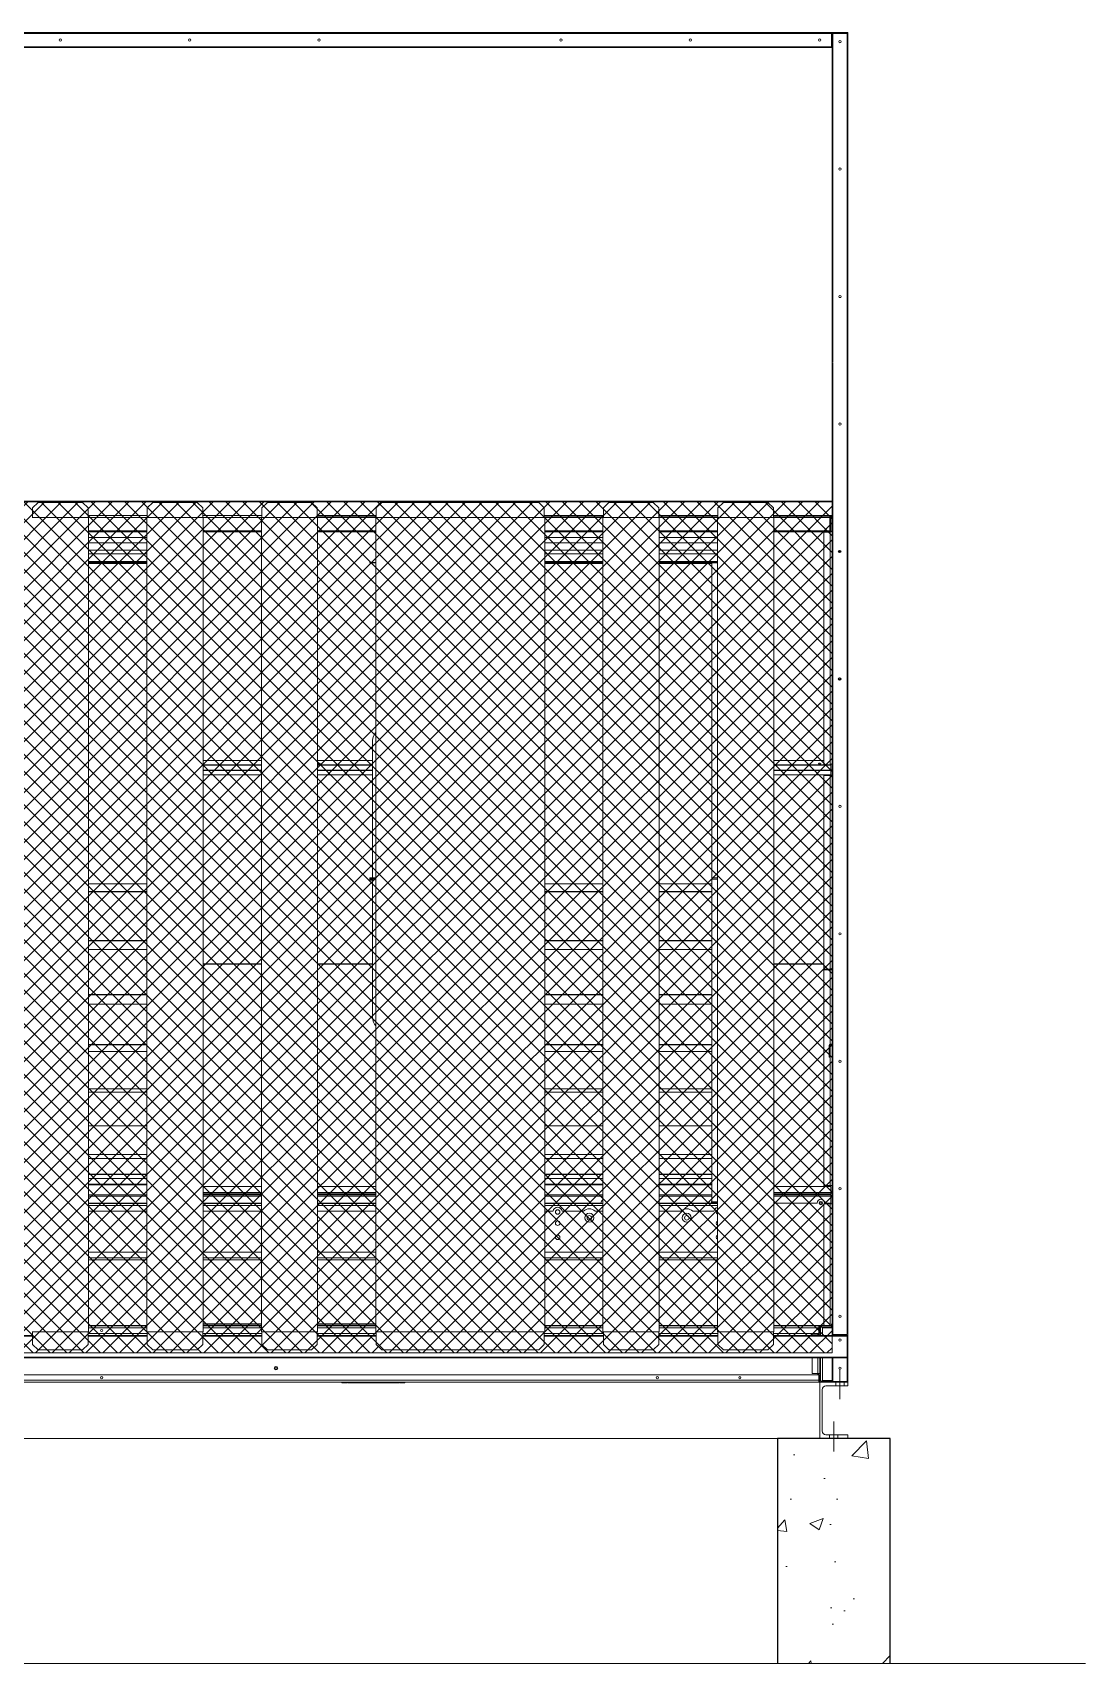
# Model space of a CAD drawing. Header units: millimetres. Extents: x -17070 to 42971, y -291348 to 40590.
# Drawn here: x 3082 to 5889, y -284440 to -280090 of the extents above; entities that cross this region are included whole.
import ezdxf

# ---------------------------------------------------------------- set-up
doc = ezdxf.new("R2010")
doc.units = ezdxf.units.MM
for name, pattern in [('CENTER', [2, 1.25, -0.25, 0.25, -0.25]), ('CENTERX2', [4, 2.5, -0.5, 0.5, -0.5]), ('HIDDEN', [0.375, 0.25, -0.125]), ('HIDDENX2', [0.75, 0.5, -0.25])]:
    doc.linetypes.add(name, pattern=pattern)
for name, color, linetype in [('center', 1, 'CENTER'), ('HIDD', 2, 'HIDDENX2'), ('냉각탑_기초', 23, 'Continuous')]:
    doc.layers.add(name, color=color, linetype=linetype)

msp = doc.modelspace()

# ---------------------------------------------------------------- hatches: boundary and pattern name
at = {"lineweight": 20}
h = msp.add_hatch(dxfattribs=at)
h.set_pattern_fill('ANSI37', scale=10)
h.set_pattern_definition([(45, (-1580626.77, -716688.105), (-22.4506403, 22.4506403), []), (135, (-1580626.77, -716688.105), (-22.4506403, -22.4506403), [])])
h.paths.add_polyline_path([(5213.8, -283612.2), (5213.8, -281342.2), (1097.8, -281342.2), (1097.8, -283612.2)])
at = {"layer": '냉각탑_기초', "lineweight": 20, "ltscale": 30}
h = msp.add_hatch(dxfattribs=at)
h.set_pattern_fill('AR-CONC', color=256, scale=50, style=0)
h.set_pattern_definition([(50, (-11690.23, -300381.52), (358.63, -31.376), [37.5, -412.5]), (355, (-11690.23, -300381.5), (-69.3757, 376.096), [30, -330]), (100.4514, (-11660.34, -300384.13), (289.2547, 344.72), [31.87, -350.571]), (46.1842, (-11690.23, -300281.5), (533.6205, -82.7595), [56.25, -618.75]), (96.6356, (-11645.76, -300288.4), (467.331, 487.059), [47.805, -525.856]), (351.1842, (-11690.23, -300281.5), (467.331, 487.059), [45, -495]), (21, (-11640.23, -300306.52), (298.4535, -201.3094), [37.5, -412.5]), (326, (-11640.23, -300306.5), (121.6577, 362.575), [30, -330]), (71.4514, (-11615.36, -300323.3), (420.1113, 161.265), [31.87, -350.571]), (37.5, (-11690.23, -300381.52), (6.0799, 166.4469), [0, -326, 0, -335, 0, -331.25]), (7.5, (-11690.23, -300381.52), (131.5348, 197.2059), [0, -191, 0, -318.5, 0, -126.25]), (327.5, (-11801.73, -300381.52), (266.9112, -11.2774), [0, -125, 0, -390, 0, -517.5]), (317.5, (-11851.73, -300381.52), (291.593, 50.0525), [0, -162.5, 0, -259, 0, -367.5])])
h.paths.add_polyline_path([(5068.3, -283840.2), (5368.3, -283840.2), (5368.3, -284440.2), (5068.3, -284440.2)])

# ---------------------------------------------------------------- linework, layer by layer
at = {"lineweight": 20}
for p, q in [((1097.8, -281342.2), (5213.8, -281342.2)), ((3081.8, -281358.2), (3096.8, -281343.2)), ((3096.8, -281343.2), (3214.8, -281343.2)), ((3229.8, -281358.2), (3214.8, -281343.2)), ((3387.3, -281358.2), (3402.3, -281343.2)), ((3402.3, -281343.2), (3520.3, -281343.2)), ((3535.3, -281358.2), (3520.3, -281343.2)), ((3692.8, -281358.2), (3707.8, -281343.2)), ((3707.8, -281343.2), (3825.8, -281343.2)), ((3840.8, -281358.2), (3825.8, -281343.2)), ((3998.3, -281358.2), (4013.3, -281343.2)), ((4013.3, -281343.2), (4431.3, -281343.2)), ((4446.3, -281358.2), (4431.3, -281343.2)), ((4603.8, -281358.2), (4618.8, -281343.2)), ((4618.8, -281343.2), (4736.8, -281343.2)), ((4751.8, -281358.2), (4736.8, -281343.2)), ((4909.3, -281358.2), (4924.3, -281343.2)), ((4924.3, -281343.2), (5042.3, -281343.2)), ((5057.3, -281358.2), (5042.3, -281343.2)), ((5213.8, -281342.2), (5213.8, -283612.2)), ((3230.8, -281383.2), (3080.8, -281383.2)), ((3081.8, -281383.2), (3081.8, -281358.2)), ((3229.8, -281383.2), (3229.8, -281358.2)), ((3230.8, -283556.2), (3230.8, -281383.2)), ((3386.3, -283556.2), (3386.3, -281383.2)), ((3536.3, -281383.2), (3386.3, -281383.2)), ((3387.3, -281383.2), (3387.3, -281358.2)), ((3535.3, -281383.2), (3535.3, -281358.2)), ((3536.3, -283556.2), (3536.3, -281383.2)), ((3691.8, -283556.2), (3691.8, -281383.2)), ((3841.8, -281383.2), (3691.8, -281383.2)), ((3692.8, -281383.2), (3692.8, -281358.2)), ((3840.8, -281383.2), (3840.8, -281358.2)), ((3841.8, -283556.2), (3841.8, -281383.2)), ((3997.3, -283556.2), (3997.3, -281383.2)), ((4447.3, -281383.2), (3997.3, -281383.2)), ((3998.3, -281383.2), (3998.3, -281358.2)), ((4446.3, -281383.2), (4446.3, -281358.2)), ((4447.3, -283556.2), (4447.3, -281383.2)), ((4602.8, -283556.2), (4602.8, -281383.2)), ((4752.8, -281383.2), (4602.8, -281383.2)), ((4603.8, -281383.2), (4603.8, -281358.2)), ((4751.8, -281383.2), (4751.8, -281358.2)), ((4752.8, -283556.2), (4752.8, -281383.2)), ((4908.3, -283556.2), (4908.3, -281383.2)), ((5058.3, -281383.2), (4908.3, -281383.2)), ((4909.3, -281383.2), (4909.3, -281358.2)), ((5057.3, -281383.2), (5057.3, -281358.2)), ((5058.3, -283556.2), (5058.3, -281383.2)), ((3080.8, -283556.2), (3230.8, -283556.2)), ((3081.8, -283556.2), (3081.8, -283589.2)), ((3229.8, -283556.2), (3229.8, -283589.2)), ((3386.3, -283556.2), (3536.3, -283556.2)), ((3387.3, -283556.2), (3387.3, -283589.2)), ((3535.3, -283556.2), (3535.3, -283589.2)), ((3691.8, -283556.2), (3841.8, -283556.2)), ((3692.8, -283556.2), (3692.8, -283589.2)), ((3840.8, -283556.2), (3840.8, -283589.2)), ((3997.3, -283556.2), (4447.3, -283556.2)), ((3998.3, -283556.2), (3998.3, -283589.2)), ((4446.3, -283556.2), (4446.3, -283589.2)), ((4602.8, -283556.2), (4752.8, -283556.2)), ((4603.8, -283556.2), (4603.8, -283589.2)), ((4751.8, -283556.2), (4751.8, -283589.2)), ((4908.3, -283556.2), (5058.3, -283556.2)), ((4909.3, -283556.2), (4909.3, -283589.2)), ((5057.3, -283556.2), (5057.3, -283589.2)), ((5213.8, -283612.2), (1097.8, -283612.2)), ((3081.8, -283589.2), (3096.8, -283604.2)), ((3096.8, -283604.2), (3214.8, -283604.2)), ((3229.8, -283589.2), (3214.8, -283604.2)), ((3387.3, -283589.2), (3402.3, -283604.2)), ((3402.3, -283604.2), (3520.3, -283604.2)), ((3535.3, -283589.2), (3520.3, -283604.2)), ((3692.8, -283589.2), (3707.8, -283604.2)), ((3707.8, -283604.2), (3825.8, -283604.2)), ((3840.8, -283589.2), (3825.8, -283604.2)), ((3998.3, -283589.2), (4013.3, -283604.2)), ((4013.3, -283604.2), (4431.3, -283604.2)), ((4446.3, -283589.2), (4431.3, -283604.2)), ((4603.8, -283589.2), (4618.8, -283604.2)), ((4618.8, -283604.2), (4736.8, -283604.2)), ((4751.8, -283589.2), (4736.8, -283604.2)), ((4909.3, -283589.2), (4924.3, -283604.2)), ((4924.3, -283604.2), (5042.3, -283604.2)), ((5057.3, -283589.2), (5042.3, -283604.2)), ((4878.8, -283690.2), (4953.8, -283690.2)), ((5223.8, -283700.2), (5223.8, -283690.2)), ((5245.8, -283700.2), (5245.8, -283690.2)), ((5207.3, -283840.2), (5207.3, -283830.2)), ((5229.3, -283840.2), (5229.3, -283830.2)), ((1130.8, -283840.2), (5180.8, -283840.2))]:
    msp.add_line(p, q, dxfattribs=at)
at = {"color": 7, "lineweight": 20}
for p, q in [((3387.3, -281378.2), (3229.8, -281378.2)), ((3386.3, -281383.6), (3230.8, -281383.6)), ((3692.8, -281378.2), (3535.3, -281378.2)), ((3691.8, -281383.6), (3536.3, -281383.6)), ((3998.3, -281378.2), (3840.8, -281378.2)), ((3998.3, -281380.2), (3840.8, -281380.2)), ((3997.3, -281383.6), (3841.8, -281383.6)), ((4603.8, -281378.2), (4446.3, -281378.2)), ((4603.8, -281380.2), (4446.3, -281380.2)), ((4602.8, -281383.6), (4447.3, -281383.6)), ((4909.3, -281378.2), (4751.8, -281378.2)), ((4909.3, -281380.2), (4751.8, -281380.2)), ((4908.3, -281383.6), (4752.8, -281383.6)), ((5208.1, -281378.2), (5057.3, -281378.2)), ((5206.4, -281380.2), (5057.3, -281380.2)), ((5208.1, -281383.6), (5058.3, -281383.6)), ((3230.8, -281418.8), (3386.3, -281418.8)), ((3230.8, -281422.2), (3386.3, -281422.2)), ((3536.3, -281418.8), (3691.8, -281418.8)), ((3536.3, -281422.2), (3691.8, -281422.2)), ((3841.8, -281418.8), (3997.3, -281418.8)), ((3841.8, -281422.2), (3997.3, -281422.2)), ((4447.3, -281418.8), (4602.8, -281418.8)), ((4447.3, -281422.2), (4602.8, -281422.2)), ((4752.8, -281418.8), (4908.3, -281418.8)), ((4752.8, -281422.2), (4908.3, -281422.2)), ((5058.3, -281418.8), (5208.1, -281418.8)), ((5058.3, -281422.2), (5208.1, -281422.2)), ((3230.8, -283213.6), (3386.3, -283213.6)), ((3230.8, -283218.8), (3386.3, -283218.8)), ((3536.3, -283213.6), (3691.8, -283213.6)), ((3536.3, -283218.8), (3691.8, -283218.8)), ((3841.8, -283213.6), (3997.3, -283213.6)), ((3841.8, -283218.8), (3997.3, -283218.8)), ((4447.3, -283213.6), (4602.8, -283213.6)), ((4447.3, -283218.8), (4602.8, -283218.8)), ((4752.8, -283213.6), (4908.3, -283213.6)), ((4752.8, -283218.8), (4908.3, -283218.8)), ((3230.8, -283233.6), (3386.3, -283233.6)), ((3536.3, -283233.6), (3691.8, -283233.6)), ((3841.8, -283233.6), (3997.3, -283233.6)), ((4447.3, -283233.6), (4469.5, -283233.6)), ((3230.8, -283343.6), (3386.3, -283343.6)), ((3386.3, -283358.4), (3230.8, -283358.4)), ((3536.3, -283343.6), (3691.8, -283343.6)), ((3691.8, -283358.4), (3536.3, -283358.4)), ((3841.8, -283343.6), (3997.3, -283343.6)), ((3997.3, -283358.4), (3841.8, -283358.4)), ((4447.3, -283343.6), (4602.8, -283343.6)), ((4602.8, -283358.4), (4447.3, -283358.4)), ((4752.8, -283343.6), (4908.3, -283343.6)), ((4908.3, -283358.4), (4752.8, -283358.4)), ((3386.3, -283363.6), (3230.8, -283363.6)), ((3691.8, -283363.6), (3536.3, -283363.6)), ((3997.3, -283363.6), (3841.8, -283363.6)), ((4602.8, -283363.6), (4447.3, -283363.6)), ((4908.3, -283363.6), (4752.8, -283363.6)), ((3229.8, -283560.2), (3387.3, -283560.2)), ((3230.8, -283538.6), (3386.3, -283538.6)), ((3230.8, -283540.2), (3386.3, -283540.2)), ((3386.3, -283540.2), (3230.8, -283540.2)), ((3386.3, -283545.4), (3230.8, -283545.4)), ((3535.3, -283560.2), (3692.8, -283560.2)), ((3536.3, -283538.6), (3691.8, -283538.6)), ((3536.3, -283540.2), (3691.8, -283540.2)), ((3691.8, -283545.4), (3536.3, -283545.4)), ((3840.8, -283560.2), (3998.3, -283560.2)), ((3841.8, -283538.6), (3997.3, -283538.6)), ((3841.8, -283540.2), (3997.3, -283540.2)), ((3997.3, -283540.2), (3841.8, -283540.2)), ((3997.3, -283545.4), (3841.8, -283545.4)), ((4446.3, -283560.2), (4603.8, -283560.2)), ((4447.3, -283538.6), (4602.8, -283538.6)), ((4602.8, -283540.2), (4447.3, -283540.2)), ((4602.8, -283545.4), (4447.3, -283545.4)), ((4751.8, -283560.2), (4909.3, -283560.2)), ((4752.8, -283538.6), (4908.3, -283538.6)), ((4908.3, -283540.2), (4752.8, -283540.2)), ((4908.3, -283545.4), (4752.8, -283545.4)), ((5057.3, -283560.2), (5178.2, -283560.2)), ((5058.3, -283538.6), (5208.8, -283538.6)), ((5058.3, -283540.2), (5188, -283540.2)), ((5178.2, -283540.2), (5058.3, -283540.2)), ((5178.2, -283545.4), (5058.3, -283545.4)), ((5178.2, -283670.2), (1133.4, -283670.2)), ((1133.4, -283685), (5178.2, -283685)), ((1133.4, -283690.2), (5178.2, -283690.2))]:
    msp.add_line(p, q, dxfattribs=at)
at = {"color": 7, "lineweight": 20, "ltscale": 0.000824214}
msp.add_line((5208.4, -281380.2), (5206.4, -281380.2), dxfattribs=at)
at = {"color": 7, "lineweight": 20, "ltscale": 0.001131}
for p, q in [((5208.1, -281380.9), (5208.1, -281383.6)), ((5210.1, -281380.9), (5210.1, -281383.6)), ((5212.5, -283536.5), (5213.8, -283536.5))]:
    msp.add_line(p, q, dxfattribs=at)
at = {"color": 7, "lineweight": 20, "ltscale": 0.000414935}
for p, q in [((5208.8, -281381.2), (5208.1, -281381.9)), ((5210.8, -281381.2), (5210.1, -281381.9)), ((5212.8, -283537.2), (5213.5, -283536.5))]:
    msp.add_line(p, q, dxfattribs=at)
at = {"color": 7, "lineweight": 20, "ltscale": 0.014667}
for p, q in [((5208.1, -281418.8), (5208.1, -281383.6)), ((5210.1, -281418.8), (5210.1, -281383.6))]:
    msp.add_line(p, q, dxfattribs=at)
at = {"color": 7, "lineweight": 20, "ltscale": 0.000708334}
for p, q in [((5209.8, -281383.6), (5208.1, -281383.6)), ((5211.8, -281383.6), (5210.1, -281383.6)), ((5211.8, -282056.3), (5210.1, -282056.3))]:
    msp.add_line(p, q, dxfattribs=at)
at = {"color": 7, "lineweight": 20, "ltscale": 0.000566661}
msp.add_line((5209.8, -281380.2), (5208.4, -281380.2), dxfattribs=at)
at = {"color": 7, "lineweight": 20, "ltscale": 0.000125615}
msp.add_line((5209.8, -281380.2), (5209.8, -281380.5), dxfattribs=at)
at = {"color": 7, "lineweight": 20, "ltscale": 0.01525}
msp.add_line((5209.8, -281383.6), (5209.8, -281420.2), dxfattribs=at)
at = {"color": 7, "lineweight": 20, "ltscale": 0.000125312}
msp.add_line((5210.1, -281383.6), (5209.8, -281383.6), dxfattribs=at)
at = {"color": 0, "lineweight": 20}
for p, q in [((3386.3, -281437.3), (3230.8, -281437.3)), ((4602.8, -281437.3), (4447.3, -281437.3)), ((4908.3, -281437.3), (4752.8, -281437.3)), ((3230.8, -281451.3), (3386.3, -281451.3)), ((3386.3, -281470.5), (3230.8, -281470.5)), ((3230.8, -281480.1), (3386.3, -281480.1)), ((4447.3, -281451.3), (4602.8, -281451.3)), ((4602.8, -281470.5), (4447.3, -281470.5)), ((4447.3, -281480.1), (4602.8, -281480.1)), ((4752.8, -281451.3), (4908.3, -281451.3)), ((4908.3, -281470.5), (4752.8, -281470.5)), ((4752.8, -281480.1), (4908.3, -281480.1)), ((5255.8, -283563.4), (5255.8, -283690.2)), ((5255.8, -283690.2), (5253.8, -283690.2))]:
    msp.add_line(p, q, dxfattribs=at)
at = {"color": 7, "lineweight": 20, "ltscale": 0.000341772}
msp.add_line((5191.8, -281423), (5191.8, -281422.2), dxfattribs=at)
at = {"color": 7, "lineweight": 20, "ltscale": 0.006917}
for p, q in [((5208.4, -281423), (5191.8, -281423)), ((5191.8, -282043), (5208.4, -282043)), ((5208.4, -282070.7), (5191.8, -282070.7)), ((5208.4, -282071.9), (5191.8, -282071.9)), ((5191.8, -282588.4), (5208.4, -282588.4)), ((5208.4, -282590.6), (5191.8, -282590.6)), ((5191.8, -283165.8), (5208.4, -283165.8)), ((5210.1, -283184.4), (5210.1, -283167.8)), ((5191.8, -283214.2), (5208.4, -283214.2))]:
    msp.add_line(p, q, dxfattribs=at)
at = {"color": 7, "lineweight": 20, "ltscale": 0.258309}
for p, q in [((5191.8, -281423), (5191.8, -282043)), ((5208.4, -282043), (5208.4, -281423))]:
    msp.add_line(p, q, dxfattribs=at)
at = {"color": 7, "lineweight": 20, "ltscale": 0.001417}
for p, q in [((5208.1, -281418.8), (5208.1, -281422.2)), ((5210.1, -281418.8), (5210.1, -281422.2)), ((5211.8, -282590.1), (5208.4, -282590.1)), ((5211.8, -283165.8), (5208.4, -283165.8)), ((5210.1, -283187.8), (5210.1, -283184.4)), ((5208.4, -283214.2), (5211.8, -283214.2)), ((5210.1, -283190.2), (5210.1, -283193.6))]:
    msp.add_line(p, q, dxfattribs=at)
at = {"color": 7, "lineweight": 20, "ltscale": 0.000708333}
for p, q in [((5209.8, -281420.2), (5208.1, -281420.2)), ((5211.8, -281420.2), (5210.1, -281420.2)), ((5211.8, -283184.9), (5210.1, -283184.9)), ((5211.8, -283185.8), (5210.1, -283185.8)), ((5210.1, -283192.2), (5211.8, -283192.2)), ((5210.1, -283193.1), (5211.8, -283193.1))]:
    msp.add_line(p, q, dxfattribs=at)
at = {"color": 7, "lineweight": 20, "ltscale": 0.000833341}
msp.add_line((5208.1, -281422.2), (5210.1, -281422.2), dxfattribs=at)
at = {"color": 7, "lineweight": 20, "ltscale": 0.000133398}
msp.add_line((5208.4, -281422.5), (5208.4, -281422.2), dxfattribs=at)
at = {"color": 7, "lineweight": 20, "ltscale": 0.000208374}
msp.add_line((5208.4, -281423), (5208.4, -281422.5), dxfattribs=at)
at = {"color": 7, "lineweight": 20, "ltscale": 0.000125}
msp.add_line((5209.8, -281418.8), (5210.1, -281418.8), dxfattribs=at)
at = {"color": 7, "lineweight": 20, "ltscale": 0.000152655}
msp.add_line((5211.8, -281420.3), (5211.4, -281420.3), dxfattribs=at)
at = {"color": 7, "lineweight": 20, "ltscale": 0.2695}
for p, q in [((3386.3, -281500.8), (3230.8, -281500.8)), ((3386.3, -281502.8), (3230.8, -281502.8)), ((4602.8, -281500.8), (4447.3, -281500.8)), ((4602.8, -281502.8), (4447.3, -281502.8)), ((4908.3, -281500.8), (4752.8, -281500.8)), ((4908.3, -281502.8), (4752.8, -281502.8))]:
    msp.add_line(p, q, dxfattribs=at)
at = {"color": 7, "lineweight": 20, "ltscale": 0.251167}
for p, q in [((3230.8, -281502.8), (3386.3, -281502.8)), ((3230.8, -281504.8), (3386.3, -281504.8)), ((4447.3, -281502.8), (4602.8, -281502.8)), ((4447.3, -281504.8), (4602.8, -281504.8)), ((4752.8, -281502.8), (4908.3, -281502.8)), ((4752.8, -281504.8), (4908.3, -281504.8))]:
    msp.add_line(p, q, dxfattribs=at)
at = {"color": 7, "lineweight": 20, "ltscale": 0.2225}
for p, q in [((3230.8, -281506.2), (3386.3, -281506.2)), ((4447.3, -281506.2), (4602.8, -281506.2)), ((4752.8, -281506.2), (4893.5, -281506.2)), ((3230.8, -282360.5), (3386.3, -282360.5)), ((3230.8, -282361.1), (3386.3, -282361.1)), ((3230.8, -282381.4), (3386.3, -282381.4)), ((3230.8, -282381.7), (3386.3, -282381.7)), ((4447.3, -282360.5), (4602.8, -282360.5)), ((4447.3, -282361.1), (4602.8, -282361.1)), ((4447.3, -282381.4), (4602.8, -282381.4)), ((4447.3, -282381.7), (4602.8, -282381.7)), ((4752.8, -282360.5), (4893.5, -282360.5)), ((4752.8, -282361.1), (4893.5, -282361.1)), ((4752.8, -282381.4), (4893.5, -282381.4)), ((4752.8, -282381.7), (4893.5, -282381.7)), ((3230.8, -282512.2), (3386.3, -282512.2)), ((3230.8, -282512.7), (3386.3, -282512.7)), ((4447.3, -282512.2), (4602.8, -282512.2)), ((4447.3, -282512.7), (4602.8, -282512.7)), ((4752.8, -282512.2), (4893.5, -282512.2)), ((4752.8, -282512.7), (4893.5, -282512.7)), ((3230.8, -282536), (3386.3, -282536)), ((3230.8, -282536.3), (3386.3, -282536.3)), ((4447.3, -282536), (4602.8, -282536)), ((4447.3, -282536.3), (4602.8, -282536.3)), ((4752.8, -282536), (4893.5, -282536)), ((4752.8, -282536.3), (4893.5, -282536.3)), ((3230.8, -282656), (3386.3, -282656)), ((3230.8, -282656.5), (3386.3, -282656.5)), ((4447.3, -282656), (4602.8, -282656)), ((4447.3, -282656.5), (4602.8, -282656.5)), ((4752.8, -282656), (4893.5, -282656)), ((4752.8, -282656.5), (4893.5, -282656.5)), ((3230.8, -282681.7), (3386.3, -282681.7)), ((3230.8, -282682), (3386.3, -282682)), ((4447.3, -282681.7), (4602.8, -282681.7)), ((4447.3, -282682), (4602.8, -282682)), ((4752.8, -282681.7), (4893.5, -282681.7)), ((4752.8, -282682), (4893.5, -282682)), ((3230.8, -282789.3), (3386.3, -282789.3)), ((3230.8, -282789.8), (3386.3, -282789.8)), ((4447.3, -282789.3), (4602.8, -282789.3)), ((4447.3, -282789.8), (4602.8, -282789.8)), ((4752.8, -282789.3), (4893.5, -282789.3)), ((4752.8, -282789.8), (4893.5, -282789.8)), ((3230.8, -282808.1), (3386.3, -282808.1)), ((3230.8, -282808.2), (3386.3, -282808.2)), ((4447.3, -282808.1), (4602.8, -282808.1)), ((4447.3, -282808.2), (4602.8, -282808.2)), ((4752.8, -282808.1), (4893.5, -282808.1)), ((4752.8, -282808.2), (4893.5, -282808.2)), ((3230.8, -282907.3), (3386.3, -282907.3)), ((3230.8, -282907.8), (3386.3, -282907.8)), ((3230.8, -282916.7), (3386.3, -282916.7)), ((3230.8, -282916.8), (3386.3, -282916.8)), ((4447.3, -282907.3), (4602.8, -282907.3)), ((4447.3, -282907.8), (4602.8, -282907.8)), ((4447.3, -282916.7), (4602.8, -282916.7)), ((4447.3, -282916.8), (4602.8, -282916.8)), ((4752.8, -282907.3), (4893.5, -282907.3)), ((4752.8, -282907.8), (4893.5, -282907.8)), ((4752.8, -282916.7), (4893.5, -282916.7)), ((4752.8, -282916.8), (4893.5, -282916.8)), ((3230.8, -283006.4), (3386.3, -283006.4)), ((3230.8, -283006.7), (3386.3, -283006.7)), ((4447.3, -283006.4), (4602.8, -283006.4)), ((4447.3, -283006.7), (4602.8, -283006.7)), ((4752.8, -283006.4), (4893.5, -283006.4)), ((4752.8, -283006.7), (4893.5, -283006.7)), ((3230.8, -283082.9), (3386.3, -283082.9)), ((3230.8, -283083.2), (3386.3, -283083.2)), ((3230.8, -283093.1), (3386.3, -283093.1)), ((3230.8, -283093.2), (3386.3, -283093.2)), ((4447.3, -283082.9), (4602.8, -283082.9)), ((4447.3, -283083.2), (4602.8, -283083.2)), ((4447.3, -283093.1), (4602.8, -283093.1)), ((4447.3, -283093.2), (4602.8, -283093.2)), ((4752.8, -283082.9), (4893.5, -283082.9)), ((4752.8, -283083.2), (4893.5, -283083.2)), ((4752.8, -283093.1), (4893.5, -283093.1)), ((4752.8, -283093.2), (4893.5, -283093.2)), ((3230.8, -283135.6), (3386.3, -283135.6)), ((3230.8, -283135.8), (3386.3, -283135.8)), ((4447.3, -283135.6), (4602.8, -283135.6)), ((4447.3, -283135.8), (4602.8, -283135.8)), ((4752.8, -283135.6), (4893.5, -283135.6)), ((4752.8, -283135.8), (4893.5, -283135.8)), ((3230.8, -283146.6), (3386.3, -283146.6)), ((3230.8, -283146.7), (3386.3, -283146.7)), ((3230.8, -283162.2), (3386.3, -283162.2)), ((3230.8, -283162.3), (3386.3, -283162.3)), ((3230.8, -283163.7), (3386.3, -283163.7)), ((4447.3, -283146.6), (4602.8, -283146.6)), ((4447.3, -283146.7), (4602.8, -283146.7)), ((4447.3, -283162.2), (4602.8, -283162.2)), ((4447.3, -283162.3), (4602.8, -283162.3)), ((4447.3, -283163.7), (4602.8, -283163.7)), ((4752.8, -283146.6), (4893.5, -283146.6)), ((4752.8, -283146.7), (4893.5, -283146.7)), ((4752.8, -283162.2), (4893.5, -283162.2)), ((4752.8, -283162.3), (4893.5, -283162.3)), ((4752.8, -283163.7), (4893.5, -283163.7)), ((3386.3, -283190.3), (3230.8, -283190.3)), ((3386.3, -283193.6), (3230.8, -283193.6)), ((4447.3, -283190.3), (4602.8, -283190.3)), ((4602.8, -283193.6), (4447.3, -283193.6)), ((4893.5, -283190.3), (4752.8, -283190.3)), ((4893.5, -283193.6), (4752.8, -283193.6))]:
    msp.add_line(p, q, dxfattribs=at)
at = {"color": 7, "lineweight": 20, "ltscale": 0.000666667}
for p, q in [((3981.1, -281503.2), (3981.1, -281504.8)), ((3981.1, -282346), (3981.1, -282344.4)), ((3981.1, -282346.6), (3981.1, -282348.2)), ((3981.1, -282349.6), (3981.1, -282351.2)), ((5205.8, -282823.2), (5207.4, -282823.2)), ((4893.5, -283210), (4893.5, -283211.6)), ((5208.8, -283540.2), (5208.8, -283538.6))]:
    msp.add_line(p, q, dxfattribs=at)
at = {"color": 7, "lineweight": 20, "ltscale": 0.0155}
for p, q in [((3997.3, -281503.2), (3981.1, -281503.2)), ((3997.3, -281504.8), (3981.1, -281504.8)), ((4893.5, -281504.8), (4908.3, -281504.8)), ((3997.3, -282344.4), (3981.1, -282344.4)), ((3997.3, -282346), (3981.1, -282346)), ((3981.1, -282346.6), (3997.3, -282346.6)), ((3981.1, -282348.2), (3997.3, -282348.2)), ((4908.3, -282344.4), (4893.5, -282344.4)), ((4908.3, -282348.6), (4893.5, -282348.6)), ((4908.3, -283209.2), (4893.5, -283209.2)), ((4893.5, -283209.5), (4908.3, -283209.5)), ((4908.3, -283210), (4893.5, -283210)), ((4908.3, -283211.6), (4893.5, -283211.6))]:
    msp.add_line(p, q, dxfattribs=at)
at = {"color": 7, "lineweight": 20, "ltscale": 0.349833}
msp.add_line((4893.5, -282344.4), (4893.5, -281504.8), dxfattribs=at)
at = {"color": 7, "lineweight": 20, "ltscale": 0.152458}
msp.add_line((3988.3, -282344.4), (3988.3, -281978.5), dxfattribs=at)
at = {"color": 7, "lineweight": 20, "ltscale": 0.20484}
for p, q in [((3691.8, -282031.5), (3536.3, -282031.5)), ((3691.8, -282043.2), (3536.3, -282043.2)), ((3691.8, -282044.5), (3536.3, -282044.5)), ((3988.3, -282031.5), (3841.8, -282031.5)), ((3988.3, -282043.2), (3841.8, -282043.2)), ((3988.3, -282044.5), (3841.8, -282044.5)), ((3691.8, -282057.2), (3536.3, -282057.2)), ((3691.8, -282058.4), (3536.3, -282058.4)), ((3536.3, -282070.4), (3691.8, -282070.4)), ((3988.3, -282057.2), (3841.8, -282057.2)), ((3988.3, -282058.4), (3841.8, -282058.4)), ((3841.8, -282070.4), (3988.3, -282070.4)), ((3691.8, -282574.4), (3536.3, -282574.4)), ((3691.8, -282575.3), (3536.3, -282575.3)), ((3988.3, -282574.4), (3841.8, -282574.4)), ((3988.3, -282575.3), (3841.8, -282575.3))]:
    msp.add_line(p, q, dxfattribs=at)
at = {"color": 7, "lineweight": 20, "ltscale": 0.094629}
msp.add_line((5191.8, -282031.5), (5058.3, -282031.5), dxfattribs=at)
at = {"color": 7, "lineweight": 20, "ltscale": 0.102254}
for p, q in [((5210.1, -282043.2), (5058.3, -282043.2)), ((5210.1, -282044.5), (5058.3, -282044.5)), ((5210.1, -282058.4), (5058.3, -282058.4))]:
    msp.add_line(p, q, dxfattribs=at)
at = {"color": 7, "lineweight": 20, "ltscale": 0.000183495}
msp.add_line((5209.8, -282042.8), (5209.8, -282043.2), dxfattribs=at)
at = {"color": 7, "lineweight": 20, "ltscale": 0.000535656}
for p, q in [((5210.1, -282044.5), (5210.1, -282043.2)), ((5191.8, -282071.9), (5191.8, -282070.7))]:
    msp.add_line(p, q, dxfattribs=at)
at = {"color": 7, "lineweight": 20, "ltscale": 0.005298}
msp.add_line((5210.1, -282057.2), (5210.1, -282044.5), dxfattribs=at)
at = {"color": 7, "lineweight": 20, "ltscale": 0.102253}
for p, q in [((5210.1, -282057.2), (5058.3, -282057.2)), ((5058.3, -282070.4), (5210.1, -282070.4))]:
    msp.add_line(p, q, dxfattribs=at)
at = {"color": 7, "lineweight": 20, "ltscale": 0.215196}
for p, q in [((5191.8, -282071.9), (5191.8, -282588.4)), ((5208.4, -282588.4), (5208.4, -282071.9))]:
    msp.add_line(p, q, dxfattribs=at)
at = {"color": 7, "lineweight": 20, "ltscale": 0.000102715}
for p, q in [((5208.4, -282070.7), (5208.4, -282070.4)), ((5209.8, -282070.4), (5209.8, -282070.7))]:
    msp.add_line(p, q, dxfattribs=at)
at = {"color": 7, "lineweight": 20, "ltscale": 0.000833333}
for p, q in [((5211.8, -282070.7), (5209.8, -282070.7)), ((5208.4, -283167.8), (5208.4, -283165.8)), ((5209.8, -283165.8), (5209.8, -283167.8)), ((5211.8, -283165.8), (5209.8, -283165.8)), ((5208.4, -283214.2), (5208.4, -283212.2)), ((3920.3, -283692.2), (3920.3, -283690.2)), ((4060.3, -283692.2), (4060.3, -283690.2))]:
    msp.add_line(p, q, dxfattribs=at)
at = {"color": 7, "lineweight": 20, "ltscale": 4.87896e-05}
msp.add_line((5210.1, -282056.4), (5210.1, -282056.3), dxfattribs=at)
at = {"color": 7, "lineweight": 20, "ltscale": 0.000506051}
msp.add_line((5210.1, -282058.4), (5210.1, -282057.2), dxfattribs=at)
at = {"color": 7, "lineweight": 20, "ltscale": 0.004993}
msp.add_line((5210.1, -282070.4), (5210.1, -282058.4), dxfattribs=at)
at = {"color": 7, "lineweight": 20, "ltscale": 0.000249486}
msp.add_line((3981.1, -282346.6), (3981.1, -282346), dxfattribs=at)
at = {"color": 7, "lineweight": 20, "ltscale": 0.003003}
for p, q in [((3981.1, -282349.6), (3988.3, -282349.6)), ((3981.1, -282351.2), (3988.3, -282351.2))]:
    msp.add_line(p, q, dxfattribs=at)
at = {"color": 7, "lineweight": 20, "ltscale": 0.000250031}
msp.add_line((3988.3, -282346.6), (3988.3, -282346), dxfattribs=at)
at = {"color": 7, "lineweight": 20, "ltscale": 0.135185}
msp.add_line((3988.3, -282672.6), (3988.3, -282348.2), dxfattribs=at)
at = {"color": 7, "lineweight": 20, "ltscale": 0.358583}
msp.add_line((4893.5, -283209.2), (4893.5, -282348.6), dxfattribs=at)
at = {"color": 7, "lineweight": 20, "ltscale": 0.062042}
for p, q in [((5191.8, -282574.4), (5058.3, -282574.4)), ((5191.8, -282575.3), (5058.3, -282575.3))]:
    msp.add_line(p, q, dxfattribs=at)
at = {"color": 7, "lineweight": 20, "ltscale": 0.239669}
msp.add_line((5191.8, -282590.6), (5191.8, -283165.8), dxfattribs=at)
at = {"color": 7, "lineweight": 20, "ltscale": 0.000162643}
msp.add_line((5208.4, -282588.4), (5208.4, -282588.8), dxfattribs=at)
at = {"color": 7, "lineweight": 20, "ltscale": 0.000534728}
msp.add_line((5208.4, -282590.1), (5208.4, -282588.8), dxfattribs=at)
at = {"color": 7, "lineweight": 20, "ltscale": 0.000212316}
msp.add_line((5208.4, -282590.6), (5208.4, -282590.1), dxfattribs=at)
at = {"color": 7, "lineweight": 20, "ltscale": 0.082338}
msp.add_line((5208.4, -282788.2), (5208.4, -282590.6), dxfattribs=at)
at = {"color": 7, "lineweight": 20, "ltscale": 0.000615509}
msp.add_line((5209.8, -282590.1), (5209.8, -282588.6), dxfattribs=at)
at = {"color": 7, "lineweight": 20, "ltscale": 0.018857}
msp.add_line((3988.3, -282717.9), (3988.3, -282672.6), dxfattribs=at)
at = {"color": 7, "lineweight": 20, "ltscale": 0.013417}
for p, q in [((5205.8, -282823.2), (5205.8, -282791)), ((5207.4, -282823.2), (5207.4, -282791))]:
    msp.add_line(p, q, dxfattribs=at)
at = {"color": 7, "lineweight": 20, "ltscale": 0.15666}
msp.add_line((5208.4, -283165.8), (5208.4, -282789.8), dxfattribs=at)
at = {"color": 7, "lineweight": 20, "ltscale": 0.001333}
for p, q in [((5211.8, -282788.2), (5208.6, -282788.2)), ((5211.8, -282789.8), (5208.6, -282789.8)), ((5175.6, -283563.4), (5175.6, -283560.2)), ((5177.6, -283560.2), (5177.6, -283563.4)), ((5175.6, -283670.2), (5175.6, -283667)), ((5180.8, -283667), (5177.6, -283667)), ((5177.6, -283667), (5177.6, -283670.2))]:
    msp.add_line(p, q, dxfattribs=at)
at = {"color": 7, "lineweight": 20, "ltscale": 0.32425}
msp.add_line((5255.8, -282785.2), (5255.8, -283563.4), dxfattribs=at)
at = {"color": 7, "lineweight": 20, "ltscale": 0.230833}
for p, q in [((3691.8, -283167.8), (3536.3, -283167.8)), ((3691.8, -283184.4), (3536.3, -283184.4)), ((3997.3, -283167.8), (3841.8, -283167.8)), ((3997.3, -283184.4), (3841.8, -283184.4)), ((3691.8, -283187.8), (3536.3, -283187.8)), ((3691.8, -283190.2), (3536.3, -283190.2)), ((3691.8, -283193.6), (3536.3, -283193.6)), ((3997.3, -283187.8), (3841.8, -283187.8)), ((3997.3, -283190.2), (3841.8, -283190.2)), ((3997.3, -283193.6), (3841.8, -283193.6))]:
    msp.add_line(p, q, dxfattribs=at)
at = {"color": 7, "lineweight": 20, "ltscale": 0.082106}
for p, q in [((5210.1, -283167.8), (5058.3, -283167.8)), ((5210.1, -283184.4), (5058.3, -283184.4)), ((5210.1, -283187.8), (5058.3, -283187.8)), ((5210.1, -283190.2), (5058.3, -283190.2)), ((5210.1, -283193.6), (5058.3, -283193.6))]:
    msp.add_line(p, q, dxfattribs=at)
at = {"color": 7, "lineweight": 20, "ltscale": 0.111667}
for p, q in [((3386.3, -283212.2), (3230.8, -283212.2)), ((3691.8, -283212.2), (3536.3, -283212.2)), ((3997.3, -283212.2), (3841.8, -283212.2)), ((4597.8, -283212.2), (4447.3, -283212.2)), ((4885.8, -283212.2), (4752.8, -283212.2)), ((4908.3, -283212.2), (4905.8, -283212.2)), ((5173.8, -283212.2), (5058.3, -283212.2))]:
    msp.add_line(p, q, dxfattribs=at)
at = {"color": 7, "lineweight": 20, "ltscale": 0.109084}
msp.add_line((3691.8, -283188.2), (3536.3, -283188.2), dxfattribs=at)
at = {"color": 7, "lineweight": 20, "ltscale": 0.111332}
msp.add_line((3997.3, -283188.2), (3841.8, -283188.2), dxfattribs=at)
at = {"color": 7, "lineweight": 20, "ltscale": 0.000128262}
msp.add_line((4893.5, -283209.2), (4893.5, -283209.5), dxfattribs=at)
at = {"color": 7, "lineweight": 20, "ltscale": 0.070314}
msp.add_line((5181.8, -283188.2), (5058.3, -283188.2), dxfattribs=at)
at = {"color": 7, "lineweight": 20, "ltscale": 0.000999741}
msp.add_line((5181.8, -283187.8), (5181.8, -283190.2), dxfattribs=at)
at = {"color": 7, "lineweight": 20, "ltscale": 0.134725}
msp.add_line((5191.8, -283537.5), (5191.8, -283214.2), dxfattribs=at)
at = {"color": 7, "lineweight": 20, "ltscale": 0.006792}
msp.add_line((5210.1, -283212.2), (5193.8, -283212.2), dxfattribs=at)
at = {"color": 7, "lineweight": 20, "ltscale": 0.001}
for p, q in [((5208.4, -283190.2), (5208.4, -283187.8)), ((5209.8, -283187.8), (5209.8, -283190.2))]:
    msp.add_line(p, q, dxfattribs=at)
at = {"color": 7, "lineweight": 20, "ltscale": 0.135166}
msp.add_line((5208.4, -283214.2), (5208.4, -283538.6), dxfattribs=at)
at = {"color": 7, "lineweight": 20, "ltscale": 0.000833334}
msp.add_line((5209.8, -283212.2), (5209.8, -283214.2), dxfattribs=at)
at = {"color": 7, "lineweight": 20, "ltscale": 0.000415173}
msp.add_line((5210.8, -283191.2), (5210.1, -283191.9), dxfattribs=at)
at = {"color": 7, "lineweight": 20, "ltscale": 0.00775}
msp.add_line((5210.1, -283212.2), (5210.1, -283193.6), dxfattribs=at)
at = {"color": 7, "lineweight": 20, "ltscale": 0.000128159}
msp.add_line((5211.5, -283214.2), (5211.8, -283214.2), dxfattribs=at)
at = {"color": 7, "lineweight": 20, "ltscale": 0.023491}
for p, q in [((4494, -283233.6), (4550.4, -283233.6)), ((4842.2, -283233.6), (4898.5, -283233.6))]:
    msp.add_line(p, q, dxfattribs=at)
at = {"color": 7, "lineweight": 20, "ltscale": 0.040938}
for p, q in [((4582.2, -283233.6), (4602.8, -283233.6)), ((4752.8, -283233.6), (4810.4, -283233.6))]:
    msp.add_line(p, q, dxfattribs=at)
at = {"color": 7, "lineweight": 20, "ltscale": 1.02319e-05}
msp.add_line((3921, -283363.6), (3921, -283363.6), dxfattribs=at)
at = {"color": 7, "lineweight": 20, "ltscale": 1.03489e-05}
msp.add_line((3931.2, -283363.6), (3931.2, -283363.6), dxfattribs=at)
at = {"color": 7, "lineweight": 20, "ltscale": 0.006167}
for p, q in [((5175.6, -283563.4), (5160.8, -283563.4)), ((5178.2, -283560.2), (5178.2, -283545.4)), ((5160.8, -283667), (5175.6, -283667)), ((5178.2, -283685), (5178.2, -283670.2))]:
    msp.add_line(p, q, dxfattribs=at)
at = {"color": 7, "lineweight": 20, "ltscale": 0.043167}
for p, q in [((5160.8, -283563.4), (5160.8, -283565.2)), ((5175.6, -283565.2), (5175.6, -283563.4)), ((5180.8, -283565.2), (5180.8, -283563.4)), ((5160.8, -283625.2), (5160.8, -283667)), ((5175.6, -283667), (5175.6, -283625.2)), ((5180.8, -283667), (5180.8, -283625.2))]:
    msp.add_line(p, q, dxfattribs=at)
at = {"color": 7, "lineweight": 20, "ltscale": 0.002167}
for p, q in [((5175.6, -283563.4), (5180.8, -283563.4)), ((5178.2, -283540.2), (5178.2, -283545.4)), ((5175.6, -283667), (5180.8, -283667)), ((5178.2, -283690.2), (5178.2, -283685))]:
    msp.add_line(p, q, dxfattribs=at)
at = {"color": 7, "lineweight": 20, "ltscale": 0.001083}
for p, q in [((5180.8, -283543.4), (5178.2, -283543.4)), ((5180.8, -283545.2), (5178.2, -283545.2)), ((5180.8, -283685.2), (5178.2, -283685.2)), ((5180.8, -283687), (5178.2, -283687))]:
    msp.add_line(p, q, dxfattribs=at)
at = {"color": 7, "lineweight": 20, "ltscale": 0.000167165}
msp.add_line((5180.8, -283563.4), (5180.4, -283563.4), dxfattribs=at)
at = {"color": 7, "lineweight": 20, "ltscale": 0.00075}
for p, q in [((5180.8, -283545.2), (5180.8, -283543.4)), ((5180.8, -283545.2), (5180.8, -283543.4)), ((5180.8, -283545.2), (5180.8, -283543.4)), ((5188, -283545.2), (5188, -283543.4)), ((5188, -283545.2), (5188, -283543.4)), ((5180.8, -283685.2), (5180.8, -283687)), ((5180.8, -283685.2), (5180.8, -283687)), ((5188, -283685.2), (5188, -283687)), ((5188, -283685.2), (5188, -283687))]:
    msp.add_line(p, q, dxfattribs=at)
at = {"color": 7, "lineweight": 20, "ltscale": 0.007583}
for p, q in [((5180.8, -283563.4), (5180.8, -283545.2)), ((5180.8, -283685.2), (5180.8, -283667))]:
    msp.add_line(p, q, dxfattribs=at)
at = {"color": 7, "lineweight": 20, "ltscale": 0.058167}
for p, q in [((5182.8, -283545.4), (5182.8, -283565.2)), ((5182.8, -283625.2), (5182.8, -283685))]:
    msp.add_line(p, q, dxfattribs=at)
at = {"color": 7, "lineweight": 20, "ltscale": 0.000699693}
msp.add_line((5183.7, -283542.4), (5185.1, -283543.4), dxfattribs=at)
at = {"color": 7, "lineweight": 20, "ltscale": 0.001532}
for p, q in [((5184.3, -283543.4), (5188, -283543.4)), ((5184.3, -283687), (5188, -283687))]:
    msp.add_line(p, q, dxfattribs=at)
at = {"color": 7, "lineweight": 20, "ltscale": 0.026917}
for p, q in [((5213.8, -283540.2), (5188, -283540.2)), ((5188, -283543.4), (5213.8, -283543.4)), ((5188, -283687), (5213.8, -283687)), ((5252.6, -283690.2), (5188, -283690.2))]:
    msp.add_line(p, q, dxfattribs=at)
at = {"color": 7, "lineweight": 20, "ltscale": 0.02775}
for p, q in [((5213.8, -283545.2), (5188, -283545.2)), ((5188, -283685.2), (5213.8, -283685.2))]:
    msp.add_line(p, q, dxfattribs=at)
at = {"color": 7, "lineweight": 20, "ltscale": 0.058333}
for p, q in [((5188, -283545.2), (5188, -283565.2)), ((5188, -283625.2), (5188, -283685.2))]:
    msp.add_line(p, q, dxfattribs=at)
at = {"color": 7, "lineweight": 20, "ltscale": 0.00075073}
for p, q in [((5208.4, -283543.4), (5208.4, -283545.2)), ((5211.8, -283543.4), (5211.8, -283545.2))]:
    msp.add_line(p, q, dxfattribs=at)
at = {"color": 7, "lineweight": 20, "ltscale": 0.002236}
msp.add_line((5211.8, -283534.8), (5211.8, -283540.2), dxfattribs=at)
at = {"color": 7, "lineweight": 20, "ltscale": 2.97138e-06}
for p, q in [((5211.8, -283538.6), (5211.8, -283538.6)), ((5211.8, -283543.6), (5211.8, -283543.6))]:
    msp.add_line(p, q, dxfattribs=at)
at = {"color": 7, "lineweight": 20, "ltscale": 0.000958698}
msp.add_line((5213.8, -283540.2), (5213.8, -283537.9), dxfattribs=at)
at = {"color": 7, "lineweight": 20, "ltscale": 0.000749999}
msp.add_line((5213.8, -283545.2), (5213.8, -283543.4), dxfattribs=at)
at = {"color": 1, "linetype": 'CENTERX2', "lineweight": 20, "ltscale": 50}
for p, q in [((5234.8, -283735.2), (5234.8, -283655.2)), ((5218.3, -283875.2), (5218.3, -283795.2))]:
    msp.add_line(p, q, dxfattribs=at)
at = {"color": 7, "lineweight": 20, "ltscale": 0.280701}
for p, q in [((1134, -283690.2), (4873.6, -283690.2)), ((4609.8, -283690.2), (1297.8, -283690.2)), ((4709.8, -283690.2), (4609.8, -283690.2)), ((4907.8, -283690.2), (4709.8, -283690.2)), ((4950.4, -283690.2), (4915.2, -283690.2)), ((4950.4, -283690.2), (4915.2, -283690.2))]:
    msp.add_line(p, q, dxfattribs=at)
at = {"color": 7, "lineweight": 20, "ltscale": 2.15275e-06}
msp.add_line((3903.3, -283690.2), (3903.3, -283690.2), dxfattribs=at)
at = {"color": 7, "lineweight": 20, "ltscale": 0.004833}
for p, q in [((3920.3, -283692.2), (3908.7, -283692.2)), ((4060.3, -283692.2), (4071.9, -283692.2))]:
    msp.add_line(p, q, dxfattribs=at)
at = {"color": 7, "lineweight": 20, "ltscale": 0.000834981}
for p, q in [((3922.3, -283692.2), (3922.3, -283690.2)), ((4058.3, -283692.2), (4058.3, -283690.2))]:
    msp.add_line(p, q, dxfattribs=at)
at = {"color": 7, "lineweight": 20, "ltscale": 0.056667}
msp.add_line((3922.3, -283692.2), (4058.3, -283692.2), dxfattribs=at)
at = {"color": 7, "lineweight": 20, "ltscale": 7.17165e-06}
msp.add_line((4010.7, -283690.2), (4010.7, -283690.2), dxfattribs=at)
at = {"color": 7, "lineweight": 20, "ltscale": 7.33296e-06}
msp.add_line((4021.5, -283690.2), (4021.5, -283690.2), dxfattribs=at)
at = {"color": 7, "lineweight": 20, "ltscale": 0.004083}
msp.add_line((5178.2, -283690.2), (5188, -283690.2), dxfattribs=at)
at = {"color": 7, "lineweight": 20, "ltscale": 0.000832552}
msp.add_line((5180.8, -283668.2), (5182.8, -283668.2), dxfattribs=at)
at = {"color": 7, "lineweight": 20, "ltscale": 0.000967077}
msp.add_line((5180.8, -283686.8), (5183.1, -283686.8), dxfattribs=at)
at = {"color": 7, "lineweight": 20, "ltscale": 0.125}
for p, q in [((5180.8, -283690.2), (5255.8, -283690.2)), ((5255.8, -283840.2), (5180.8, -283840.2))]:
    msp.add_line(p, q, dxfattribs=at)
at = {"lineweight": 20, "ltscale": 25}
msp.add_line((5180.8, -283690.2), (5180.8, -283840.2), dxfattribs=at)
at = {"color": 7, "lineweight": 20, "ltscale": 0.000699695}
msp.add_line((5183.7, -283688), (5185.1, -283687), dxfattribs=at)
at = {"color": 7, "lineweight": 20, "ltscale": 0.027746}
msp.add_line((5213.8, -283685.2), (5188, -283685.2), dxfattribs=at)
at = {"color": 7, "lineweight": 20, "ltscale": 0.009208}
msp.add_line((5188, -283686.8), (5210.1, -283686.8), dxfattribs=at)
at = {"color": 7, "lineweight": 20, "ltscale": 0.05125}
for p, q in [((5255.8, -283700.2), (5197.3, -283700.2)), ((5197.3, -283830.2), (5255.8, -283830.2))]:
    msp.add_line(p, q, dxfattribs=at)
at = {"color": 7, "lineweight": 20, "ltscale": 0.000666668}
msp.add_line((5210.1, -283685.2), (5210.1, -283686.8), dxfattribs=at)
at = {"color": 7, "lineweight": 20, "ltscale": 8.33333e-05}
msp.add_line((5210.1, -283687), (5210.1, -283686.8), dxfattribs=at)
at = {"color": 7, "lineweight": 20, "ltscale": 0.000750001}
msp.add_line((5211.8, -283687), (5211.8, -283685.2), dxfattribs=at)
at = {"color": 7, "lineweight": 20, "ltscale": 0.0006674}
msp.add_line((5213.8, -283686.8), (5213.8, -283685.2), dxfattribs=at)
at = {"color": 7, "lineweight": 20, "ltscale": 0.000500136}
msp.add_line((5253.8, -283690.2), (5252.6, -283690.2), dxfattribs=at)
at = {"color": 7, "lineweight": 20, "ltscale": 5.85132e-05}
msp.add_line((5253.8, -283690.1), (5253.8, -283690.2), dxfattribs=at)
at = {"color": 7, "lineweight": 20, "ltscale": 0.008333}
msp.add_line((5255.8, -283690.2), (5255.8, -283700.2), dxfattribs=at)
at = {"color": 7, "lineweight": 20, "ltscale": 0.091667}
msp.add_line((5187.3, -283710.2), (5187.3, -283820.2), dxfattribs=at)
at = {"color": 7, "lineweight": 20, "ltscale": 0.0625}
msp.add_line((5255.8, -283830.2), (5255.8, -283840.2), dxfattribs=at)
at = {"color": 0}
for points in [[(3536.3, -281418.8), (3691.8, -281418.8)], [(3841.8, -281418.8), (3997.3, -281418.8)], [(3691.8, -283535.2), (3536.3, -283535.2)], [(3997.3, -283535.2), (3841.8, -283535.2)]]:
    msp.add_lwpolyline(points, dxfattribs=at)
at = {"color": 7, "lineweight": 20}
for centre, radius in [((3155.8, -280110.2), 3), ((3500.8, -280110.2), 3), ((3845.8, -280110.2), 3), ((4490.8, -280110.2), 3), ((4835.8, -280110.2), 3), ((5180.8, -280110.2), 3), ((5234.8, -280114.2), 3), ((5234.8, -280454.2), 3), ((5234.8, -280794.2), 3), ((5234.8, -281134.2), 3), ((5232.8, -281474.2), 3), ((5234.8, -281474.2), 3), ((5232.8, -281814.2), 3), ((5234.8, -281814.2), 3), ((5234.8, -282154.2), 3), ((5234.8, -282494.2), 3), ((5234.8, -282834.2), 3), ((5234.8, -283174.2), 3), ((5183.8, -283212.2), 4.5), ((5183.8, -283212.2), 3), ((4481.8, -283236.1), 6), ((4481.8, -283266.1), 6), ((4566.3, -283251.6), 12), ((4566.3, -283251.6), 6), ((4826.3, -283251.6), 12), ((4826.3, -283251.6), 6), ((4481.8, -283303.6), 6), ((5234.8, -283514.2), 3), ((3265.8, -283552.2), 3), ((5234.8, -283577.7), 3), ((3730.8, -283652.7), 4.5), ((3730.8, -283652.7), 3), ((5234.8, -283652.7), 3), ((3265.8, -283678.2), 3), ((4747.8, -283678.2), 3), ((4967.8, -283678.2), 3)]:
    msp.add_circle(centre, radius, dxfattribs=at)
for centre, radius, start, end in [((5206.4, -281383.6), 3.4, 0, 90), ((5208.4, -281383.6), 3.4, 0.6015, 90), ((5206.4, -281418.8), 3.4, 300, 335.6845), ((5208.4, -281418.8), 3.4, 300, 335.6845), ((5232.8, -281478.2), 4.5, 49.1956, 130.8105), ((5232.8, -281818.2), 4.5, 49.1956, 130.8105), ((4018.3, -281978.5), 30, 134.4485, 180), ((4018.3, -282717.9), 30, 180, 225.5515), ((5208.6, -282791), 2.8, 90, 180), ((5208.6, -282791), 1.2, 90, 180), ((4481.8, -283236.1), 12.5, 11.537, 168.463), ((4566.3, -283251.6), 24, 48.5904, 131.4096), ((4607.8, -283212.2), 10, 119.9975, 180), ((4826.3, -283251.6), 24, 48.5904, 131.4096), ((4895.8, -283212.2), 10, 103.2985, 180), ((4895.8, -283212.2), 4.5, 120.7328, 198.1247), ((4895.8, -283212.2), 3, 140.0565, 207.8181), ((4895.8, -283212.2), 3, 116.1063, 132.8335), ((4895.8, -283212.2), 3, 47.1666, 63.8937), ((4895.8, -283212.2), 3, 332.1843, 11.537), ((4910.8, -283236.1), 12.5, 101.5368, 168.463), ((4895.8, -283212.2), 4.5, 29.2676, 36.7734), ((4895.8, -283212.2), 4.5, 341.8738, 7.6623), ((4895.8, -283212.2), 10, 12.709, 15.628), ((4895.8, -283212.2), 10, 0, 3.4398), ((5183.8, -283212.2), 10, 0, 180), ((5208.4, -283193.6), 3.4, 24.3158, 60.0073), ((4910.8, -283236.1), 6, 114.624, 245.376), ((4910.8, -283266.1), 6, 114.624, 245.376), ((4910.8, -283303.6), 6, 114.624, 245.376), ((4456.6, -283358.4), 5.2, 270, 270.2588), ((5186.8, -283546.2), 4.5, 144.9639, 207.2553), ((5188, -283545.4), 5.2, 90, 180), ((5186.8, -283546.2), 4.5, 12.8396, 38.5076), ((5186.8, -283546.2), 10, 49.4646, 60), ((5186.8, -283546.2), 10, 5.7392, 16.2602), ((5215.2, -283534.8), 3.4, 180, 245.6843), ((3698.5, -283685), 5.2, 269.7408, 270), ((3763.1, -283685), 5.2, 270, 270.2592), ((3908.7, -283688.8), 3.4, 204.2426, 270), ((3908.7, -283688.8), 1.4, 267.8184, 270), ((4071.9, -283688.8), 3.4, 270, 335.7574), ((4071.9, -283688.8), 1.4, 270, 272.1991), ((5188, -283685), 5.2, 180, 270), ((5197.3, -283710.2), 10, 90, 180), ((5215.8, -283686.8), 2.04, 180.007, 185.628), ((5217.2, -283686.8), 3.4, 180, 183.3723), ((5217.2, -283686.8), 3.4, 269.0859, 270), ((5197.3, -283820.2), 10, 180, 270)]:
    msp.add_arc(centre, radius, start, end, dxfattribs=at)
for centre, major_axis, ratio, start_param, end_param in [((5208.4, -281420.3), (3.4, 0), 0.642788, 4.712389, 6.271742), ((3845.8, -282040.9), (3, 0), 0.642788, 1.070796, 3.141564), ((3845.8, -282040.9), (3, 0), 0.642788, 3.141564, 6.283156), ((3845.8, -282044.8), (-4.5, 0), 0.642788, 4.202452, 5.222326), ((3845.8, -282040.9), (3, 0), 0.642788, 6.283156, 7.353982), ((5180.8, -282040.9), (3, 0), 0.642788, 1.070796, 3.141564), ((5180.8, -282040.9), (3, 0), 0.642788, 3.141564, 6.283156), ((5180.8, -282044.8), (-4.5, 0), 0.642788, 4.202452, 5.222326), ((5180.8, -282040.9), (3, 0), 0.642788, 6.283156, 7.353982), ((5208.4, -282040.8), (3.4, 0), 0.642788, 4.712389, 6.269502), ((5208.4, -282069.8), (1.4, 0), 0.642788, 4.712389, 5.470602), ((5208.4, -282069.8), (3.4, 0), 0.642788, 4.712389, 5.858796), ((5208.4, -282586.6), (3.4, 0), 0.642788, 4.712389, 6.269973), ((5208.4, -283538.6), (-3.4, 0), 0.999969, 3.141593, 3.157552)]:
    msp.add_ellipse(centre, major_axis=major_axis, ratio=ratio, start_param=start_param, end_param=end_param, dxfattribs=at)
for points in [[(5208.1, -281380.9), (5207.8, -281380.6), (5207.4, -281380.4), (5207.1, -281380.3), (5206.7, -281380.2), (5206.4, -281380.2)], [(5210.1, -281380.9), (5209.8, -281380.6), (5209.4, -281380.4), (5209.1, -281380.3), (5208.7, -281380.2), (5208.4, -281380.2)], [(5212.5, -283536.5), (5212.2, -283536.2), (5212, -283535.8), (5211.9, -283535.5), (5211.8, -283535.1), (5211.8, -283534.8)]]:
    msp.add_open_spline(points, degree=5, dxfattribs=at)
for points in [[(5184.3, -283543.4), (5183.8, -283543.7), (5183.4, -283544.1), (5183.1, -283544.5), (5182.8, -283544.9), (5182.8, -283545.3), (5182.8, -283545.3), (5182.8, -283545.4), (5182.8, -283545.4)], [(5184.3, -283687), (5183.8, -283686.7), (5183.4, -283686.3), (5183.1, -283685.9), (5182.8, -283685.5), (5182.8, -283685.1), (5182.8, -283685.1), (5182.8, -283685), (5182.8, -283685)]]:
    msp.add_open_spline(points, degree=5, knots=[0, 0, 0, 0, 0, 0, 6.96855, 6.96855, 6.96855, 7.688136, 7.688136, 7.688136, 7.688136, 7.688136, 7.688136], dxfattribs=at)
at = {"layer": 'center', "lineweight": 20}
for p, q in [((1055.8, -280090.2), (5255.8, -280090.2)), ((5213.8, -280090.2), (5213.8, -283565.2)), ((5255.8, -280090.2), (5255.8, -283690.2)), ((1097.8, -280130.2), (5213.8, -280130.2)), ((1097.8, -281340.2), (5213.8, -281340.2)), ((3840.8, -281380.2), (3998.3, -281380.2)), ((4446.3, -281380.2), (4603.8, -281380.2)), ((4751.8, -281380.2), (4909.3, -281380.2)), ((5057.3, -281380.2), (5213.8, -281380.2)), ((3081.8, -283565.2), (2924.3, -283565.2)), ((3387.3, -283565.2), (3229.8, -283565.2)), ((3692.8, -283565.2), (3535.3, -283565.2)), ((3998.3, -283565.2), (3840.8, -283565.2)), ((4603.8, -283565.2), (4446.3, -283565.2)), ((4909.3, -283565.2), (4751.8, -283565.2)), ((5255.8, -283565.2), (5057.3, -283565.2)), ((5255.8, -283625.2), (1055.8, -283625.2)), ((5213.8, -283625.2), (5213.8, -283690.2)), ((5255.8, -283690.2), (5213.8, -283690.2))]:
    msp.add_line(p, q, dxfattribs=at)
at = {"layer": 'center', "color": 2, "lineweight": 20}
for p, q in [((1097.8, -281342.2), (5213.8, -281342.2)), ((3229.8, -281378.2), (3387.3, -281378.2)), ((3535.3, -281378.2), (3692.8, -281378.2)), ((3840.8, -281378.2), (3998.3, -281378.2)), ((4446.3, -281378.2), (4603.8, -281378.2)), ((4751.8, -281378.2), (4909.3, -281378.2)), ((5057.3, -281378.2), (5213.8, -281378.2))]:
    msp.add_line(p, q, dxfattribs=at)
at = {"layer": 'HIDD', "linetype": 'HIDDEN', "lineweight": 20}
for p, q in [((1057.8, -280092.2), (5253.8, -280092.2)), ((5211.8, -280092.2), (5211.8, -280128.2)), ((5215.8, -280092.2), (5215.8, -280969)), ((5253.8, -280092.2), (5253.8, -283563.2)), ((1097.8, -280128.2), (5213.8, -280128.2)), ((5215.8, -280971), (5215.8, -283563.2)), ((3081.8, -283567.2), (2924.3, -283567.2)), ((3387.3, -283567.2), (3229.8, -283567.2)), ((3692.8, -283567.2), (3535.3, -283567.2)), ((3998.3, -283567.2), (3840.8, -283567.2)), ((4603.8, -283567.2), (4446.3, -283567.2)), ((4909.3, -283567.2), (4751.8, -283567.2)), ((5253.8, -283567.2), (5057.3, -283567.2)), ((5253.8, -283563.2), (5215.8, -283563.2)), ((5253.8, -283567.2), (5253.8, -283690.2)), ((5253.8, -283623.2), (1055.8, -283623.2)), ((5215.8, -283625.2), (5215.8, -283688.2)), ((5253.8, -283688.2), (5215.8, -283688.2))]:
    msp.add_line(p, q, dxfattribs=at)
at = {"layer": '냉각탑_기초', "lineweight": 20, "ltscale": 30}
msp.add_line((531.2, -284440.2), (5889.2, -284440.2), dxfattribs=at)
at = {"layer": '냉각탑_기초', "ltscale": 30}
msp.add_lwpolyline([(5368.3, -284440.2), (5368.3, -283840.2), (5068.3, -283840.2), (5068.3, -284440.2)], dxfattribs=at)

doc.saveas('drawing.dxf')
